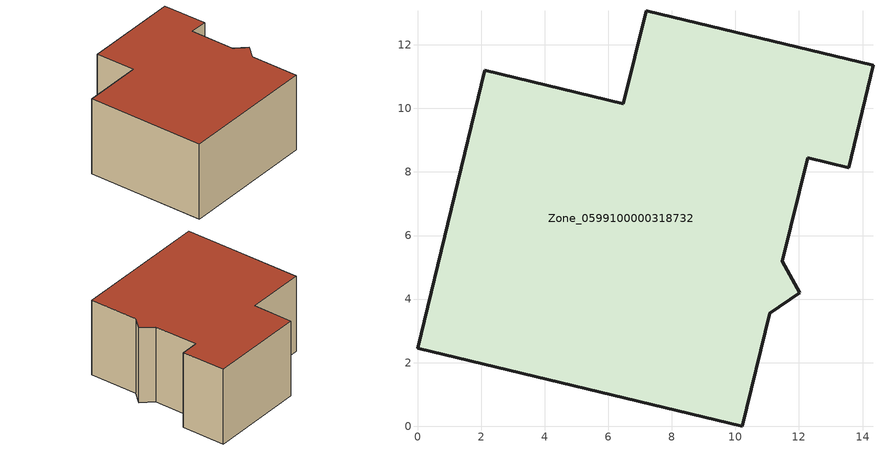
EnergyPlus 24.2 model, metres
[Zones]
Zone_0599100000318732
 floor ground (C_G): 6.48,10.15 7.19,13.07 14.33,11.35 13.56,8.13 12.27,8.44 11.48,5.19 12.03,4.2 11.08,3.56 10.22,0 0,2.46 2.11,11.2 z0
 wall outside (C_F): 0,2.46 10.22,0 11.08,3.56 12.03,4.2 11.48,5.19 12.27,8.44 13.56,8.13 14.33,11.35 7.19,13.07 6.48,10.15 2.11,11.2 0,2.46 z0:5.91
 roof outside (C_R): 6.48,10.15 2.11,11.2 0,2.46 10.22,0 11.08,3.56 12.03,4.2 11.48,5.19 12.27,8.44 13.56,8.13 14.33,11.35 7.19,13.07 z5.91
[BUILDING]
Pand.0599100000318732: North Axis=0; Terrain=City; Loads Convergence Tolerance Value=0.04; Temperature Convergence Tolerance Value=0.4; Solar Distribution=FullExterior; Maximum Number of Warmup Days=25; Minimum Number of Warmup Days=1
[Site:Location]
Rotterdam.The.Hague.AP_ZH_NLD Design_Conditions: Latitude=51.96; Longitude=4.45; Time Zone=1; Elevation=-4.5
[SITE:GROUNDTEMPERATURE:BUILDINGSURFACE]
18, 18, 18, 18, 18, 18, 18, 18, 18, 18, 18, 18
[MATERIAL] Thermal Absorptance=0.9; Solar Absorptance=0.7; Visible Absorptance=0.7
Name | Roughness | Thickness | Conductivity | Density | Specific Heat
G.D.1992-2005 | MediumSmooth | 0.15 | 0.06 | 540 | 1210
F.D.1992-2005 | Rough | 0.3 | 0.12 | 1920 | 840
R.D.1992-2005 | MediumRough | 0.2 | 0.08 | 1500 | 1000
[CONSTRUCTION]
C_G: G.D.1992-2005
C_F: F.D.1992-2005
C_R: R.D.1992-2005
[ZONE]
Zone_0599100000318732: Type=1; Multiplier=1; Ceiling Height=Autocalculate; Volume=Autocalculate; Floor Area=autocalculate; Part of Total Floor Area=Yes
[ZONEINFILTRATION:DESIGNFLOWRATE]
Infil_Zone_0599100000318732: Zone or ZoneList or Space or SpaceList=Zone_0599100000318732; Schedule=AlwaysOn; Design Flow Rate Calculation Method=Flow/Area; Flow Rate per Floor Area=0.0021; Constant Term Coefficient=1; Temperature Term Coefficient=0; Velocity Term Coefficient=0; Velocity Squared Term Coefficient=0
[HVACTEMPLATE:ZONE:IDEALLOADSAIRSYSTEM]
Zone_0599100000318732: Maximum Heating Supply Air Temperature=50; Minimum Cooling Supply Air Temperature=13; Maximum Heating Supply Air Humidity Ratio=0.0156; Minimum Cooling Supply Air Humidity Ratio=0.0077; Heating Limit=NoLimit; Cooling Limit=NoLimit; Dehumidification Control Type=ConstantSensibleHeatRatio; Cooling Sensible Heat Ratio=0.7; Dehumidification Setpoint=60; Humidification Control Type=None; Humidification Setpoint=30; Outdoor Air Method=None; Outdoor Air Flow Rate per Person=0.00944; Outdoor Air Flow Rate per Zone Floor Area=0; Outdoor Air Flow Rate per Zone=0; Demand Controlled Ventilation Type=None; Outdoor Air Economizer Type=NoEconomizer; Heat Recovery Type=None; Sensible Heat Recovery Effectiveness=0.7; Latent Heat Recovery Effectiveness=0.65
[ZONECONTROL:THERMOSTAT]
ThermostatControl_Zone_0599100000318732: Zone or ZoneList=Zone_0599100000318732; Control Type Schedule=DualSetpointControlType; Control 1=Thermostat_Zone_0599100000318732; Temperature Difference Between Cutout And Setpoint=0
[THERMOSTATSETPOINT:DUALSETPOINT]
Thermostat_Zone_0599100000318732: Heating Setpoint Temperature Schedule=HeatingSetpoint_Zone_0599100000318732; Cooling Setpoint Temperature Schedule=CoolingSetpoint_Zone_0599100000318732
[SCHEDULE:COMPACT]
HeatingSetpoint_Zone_0599100000318732: Through: 12/31, For: AllDays, Until: 24:00, 21
CoolingSetpoint_Zone_0599100000318732: Through: 12/31, For: AllDays, Until: 24:00, 24
DualSetpointControlType: Through: 12/31, For: AllDays, Until: 24:00, 4
AlwaysOn: Through: 12/31, For: AllDays, Until: 24:00, 1
